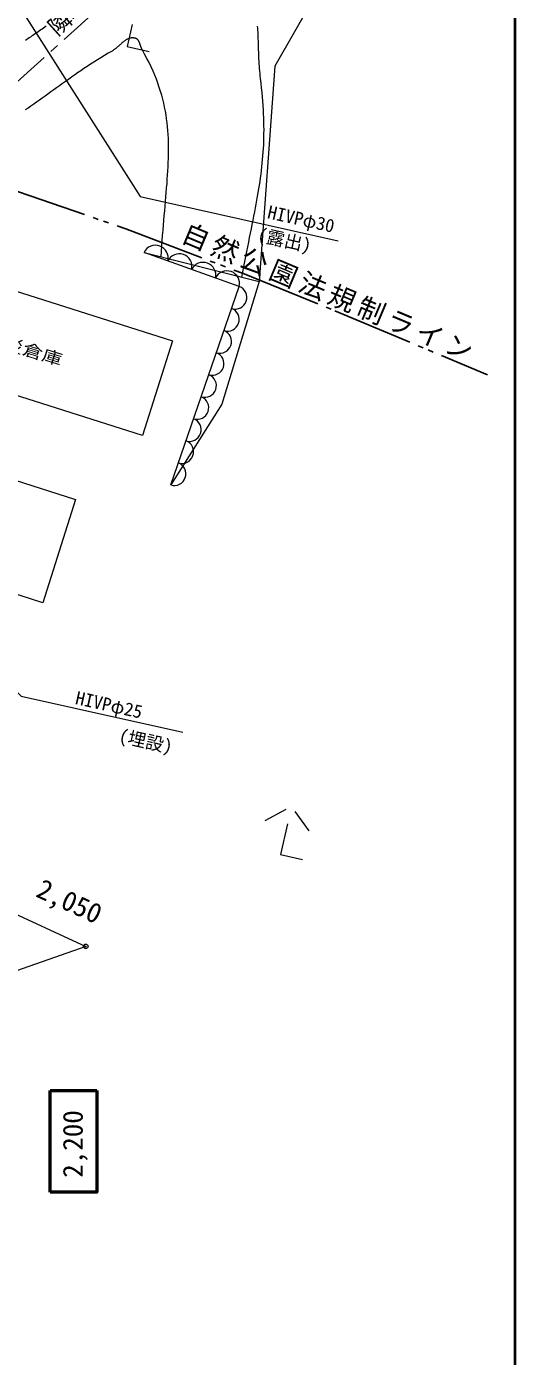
# Model space of a CAD drawing. Units: millimetres, scale not verified. Extents: x -56617 to 56645, y -39182 to 40051.
# Drawn here: x 45818 to 56645, y -22510 to 6937 of the extents above; entities that cross this region are included whole.
import ezdxf
from ezdxf.enums import TextEntityAlignment as Align

# ---------------------------------------------------------------- set-up
doc = ezdxf.new("R2010")
doc.units = ezdxf.units.MM
doc.header["$LTSCALE"] = 200
doc.header["$PDMODE"] = 32
doc.header["$PDSIZE"] = 100
doc.linetypes.add('CHAIN1', pattern=[8, 5, -1, 1, -1])
doc.linetypes.add('DOUBLE_CHAIN2', pattern=[12.8, 9, -1, 0.6, -0.6, 0.6, -1])
for name, color, linetype, lineweight in [('0-2_仕上', 4, 'Continuous', 9), ('0-8_寸法文字', 4, 'Continuous', 9), ('2-3_建具', 7, 'Continuous', 18), ('2-F_2-Fﾚｲﾔ', 4, 'Continuous', 9), ('3-5_その他2', 6, 'DOUBLE_CHAIN2', 25), ('3-6_その他3', 6, 'CHAIN1', 25), ('3-F_太線', 3, 'Continuous', 18), ('F-0_F-0ﾚｲﾔ', 7, 'Continuous', 18)]:
    doc.layers.add(name, color=color, linetype=linetype, lineweight=lineweight)
doc.styles.add('ＭＳ ゴシック', font='')
doc.styles.get('ＭＳ ゴシック').set_extended_font_data('MS Gothic')

msp = doc.modelspace()

# ---------------------------------------------------------------- linework, layer by layer
at = {"layer": '0-2_仕上'}
for p, q in [((52834.5, 8718.6), (51313.2, 6057.1)), ((48156.6, 6981), (48047.7, 6493)), ((48047.7, 6493), (48535.7, 6384)), ((51313.2, 6057.1), (50967.1, 1289)), ((50529.1, 1180.8), (48419, 1936.6)), ((48419, 1936.6), (50967.1, 1289)), ((49012.3, -3213.8), (50529.1, 1180.8)), ((50967.1, 1289), (50144.9, -1426.1)), ((50144.9, -1426.1), (49012.3, -3213.8)), ((42116.1, -2017), (46902.8, -3533.6)), ((46902.8, -3533.6), (46177.9, -5821.5)), ((46177.9, -5821.5), (41391.2, -4304.9)), ((51561.3, -10398.9), (51094.6, -10653.4)), ((51756.5, -10442.5), (52070.6, -10871.2)), ((51593.5, -10713.5), (51441, -11396.7)), ((51441, -11396.7), (51929, -11505.6))]:
    msp.add_line(p, q, dxfattribs=at)
msp.add_lwpolyline([(48385.3, -2115.1), (42659.7, -301), (43324.2, 1796.2), (49049.8, -17.9)], close=True, dxfattribs=at)
for centre, radius, start, end in [((48672, 1812.1), 282, 346.80471, 153.77946), ((49199.5, 1623.1), 282, 346.80471, 153.77946), ((49727, 1434.1), 282, 346.80471, 153.77946), ((50254.5, 1245.2), 282, 346.80471, 153.77946), ((50436.8, 939.4), 258.4, 252.82351, 69.09205), ((50268.3, 451.1), 258.4, 252.82351, 69.09205), ((50099.8, -37.1), 258.4, 252.82351, 69.09205), ((49931.2, -525.4), 258.4, 252.82351, 69.09205), ((49762.7, -1013.7), 258.4, 252.82351, 69.09205), ((49594.2, -1502), 258.4, 252.82351, 69.09205), ((49425.6, -1990.3), 258.4, 252.82351, 69.09205), ((49257.1, -2478.6), 258.4, 252.82351, 69.09205), ((49088.6, -2966.9), 258.4, 252.82351, 69.09205)]:
    msp.add_arc(centre, radius, start, end, dxfattribs=at)
at = {"layer": '0-8_寸法文字'}
for p, q in [((46014.1, 6781.9), (45985.8, 6762.3)), ((46042.5, 6801.7), (46014.1, 6781.9)), ((46071.3, 6821.8), (46042.5, 6801.7)), ((46100.3, 6842.1), (46071.3, 6821.8)), ((46129.6, 6862.7), (46100.3, 6842.1)), ((46159.4, 6883.5), (46129.6, 6862.7)), ((46189.5, 6904.6), (46159.4, 6883.5)), ((46220, 6925.9), (46189.5, 6904.6)), ((46251, 6947.5), (46220, 6925.9)), ((50938.2, 6900.9), (50934.5, 6946.9)), ((50941.3, 6854.5), (50938.2, 6900.9)), ((50944, 6807.9), (50941.3, 6854.5)), ((50946.4, 6761), (50944, 6807.9)), ((45819.6, 6650.3), (45792.2, 6632.5)), ((45847.1, 6668.3), (45819.6, 6650.3)), ((45874.7, 6686.6), (45847.1, 6668.3)), ((45902.3, 6705.2), (45874.7, 6686.6)), ((45930, 6724), (45902.3, 6705.2)), ((45957.8, 6743), (45930, 6724)), ((45985.8, 6762.3), (45957.8, 6743)), ((47833.6, 6486.8), (47823.1, 6477.9)), ((47843.9, 6495.8), (47833.6, 6486.8)), ((47854.1, 6504.7), (47843.9, 6495.8)), ((47864.3, 6513.7), (47854.1, 6504.7)), ((47874.3, 6522.6), (47864.3, 6513.7)), ((47884.3, 6531.6), (47874.3, 6522.6)), ((47894.2, 6540.4), (47884.3, 6531.6)), ((47904, 6549.2), (47894.2, 6540.4)), ((47913.8, 6557.9), (47904, 6549.2)), ((47923.5, 6566.5), (47913.8, 6557.9)), ((47933.2, 6574.9), (47923.5, 6566.5)), ((47942.9, 6583.2), (47933.2, 6574.9)), ((47952.6, 6591.3), (47942.9, 6583.2)), ((47962.3, 6599.2), (47952.6, 6591.3)), ((47972, 6606.9), (47962.3, 6599.2)), ((47981.7, 6614.4), (47972, 6606.9)), ((47991.5, 6621.6), (47981.7, 6614.4)), ((48001.3, 6628.6), (47991.5, 6621.6)), ((48011.1, 6635.2), (48001.3, 6628.6)), ((48021.1, 6641.5), (48011.1, 6635.2)), ((48031, 6647.5), (48021.1, 6641.5)), ((48041.1, 6653.2), (48031, 6647.5)), ((48051.3, 6658.5), (48041.1, 6653.2)), ((48061.6, 6663.3), (48051.3, 6658.5)), ((48071.9, 6667.8), (48061.6, 6663.3)), ((48082.4, 6671.8), (48071.9, 6667.8)), ((48093.1, 6675.4), (48082.4, 6671.8)), ((48103.9, 6678.5), (48093.1, 6675.4)), ((48114.8, 6681.1), (48103.9, 6678.5)), ((48125.9, 6683.2), (48114.8, 6681.1)), ((48137.2, 6684.8), (48125.9, 6683.2)), ((48148.7, 6685.8), (48137.2, 6684.8)), ((48160.3, 6686.2), (48148.7, 6685.8)), ((48172.2, 6686.1), (48160.3, 6686.2)), ((48184.3, 6685.3), (48172.2, 6686.1)), ((48196.6, 6683.9), (48184.3, 6685.3)), ((48209.1, 6681.9), (48196.6, 6683.9)), ((48221.9, 6679.1), (48209.1, 6681.9)), ((48228.3, 6677.4), (48221.9, 6679.1)), ((48234.4, 6675.5), (48228.3, 6677.4)), ((48240.3, 6673.3), (48234.4, 6675.5)), ((48245.9, 6670.9), (48240.3, 6673.3)), ((48251.2, 6668.2), (48245.9, 6670.9)), ((48256.3, 6665.3), (48251.2, 6668.2)), ((48261.2, 6662.1), (48256.3, 6665.3)), ((48265.9, 6658.8), (48261.2, 6662.1)), ((48270.3, 6655.2), (48265.9, 6658.8)), ((48274.6, 6651.5), (48270.3, 6655.2)), ((48278.6, 6647.5), (48274.6, 6651.5)), ((48282.5, 6643.4), (48278.6, 6647.5)), ((48286.2, 6639), (48282.5, 6643.4)), ((48289.7, 6634.5), (48286.2, 6639)), ((48293.1, 6629.9), (48289.7, 6634.5)), ((48296.3, 6625), (48293.1, 6629.9)), ((48299.4, 6620.1), (48296.3, 6625)), ((48302.3, 6614.9), (48299.4, 6620.1)), ((48305.2, 6609.7), (48302.3, 6614.9)), ((48307.9, 6604.2), (48305.2, 6609.7)), ((48310.5, 6598.7), (48307.9, 6604.2)), ((48313.1, 6593.1), (48310.5, 6598.7)), ((48315.5, 6587.3), (48313.1, 6593.1)), ((48317.9, 6581.4), (48315.5, 6587.3)), ((48320.2, 6575.5), (48317.9, 6581.4)), ((48322.5, 6569.4), (48320.2, 6575.5)), ((48324.7, 6563.3), (48322.5, 6569.4)), ((48326.9, 6557), (48324.7, 6563.3)), ((48329.1, 6550.7), (48326.9, 6557)), ((48331.3, 6544.4), (48329.1, 6550.7)), ((48333.4, 6538), (48331.3, 6544.4)), ((48335.6, 6531.5), (48333.4, 6538)), ((48337.8, 6525), (48335.6, 6531.5)), ((48340, 6518.5), (48337.8, 6525)), ((48342.2, 6511.9), (48340, 6518.5)), ((48344.5, 6505.3), (48342.2, 6511.9)), ((48346.8, 6498.7), (48344.5, 6505.3)), ((48349.2, 6492), (48346.8, 6498.7)), ((48351.6, 6485.4), (48349.2, 6492)), ((48354.2, 6478.8), (48351.6, 6485.4)), ((48356.8, 6472.2), (48354.2, 6478.8)), ((50948.5, 6713.7), (50946.4, 6761)), ((50950.3, 6666.1), (50948.5, 6713.7)), ((50952, 6618.2), (50950.3, 6666.1)), ((50953.5, 6569.8), (50952, 6618.2)), ((50954.9, 6521.1), (50953.5, 6569.8)), ((50956.3, 6472), (50954.9, 6521.1)), ((47386.1, 6199.4), (47309.4, 6150.7)), ((47464.4, 6248.3), (47386.1, 6199.4)), ((47544.3, 6297.4), (47464.4, 6248.3)), ((47626.1, 6346.6), (47544.3, 6297.4)), ((47709.7, 6395.9), (47626.1, 6346.6)), ((47721.9, 6403.3), (47709.7, 6395.9)), ((47733.9, 6410.9), (47721.9, 6403.3)), ((47745.7, 6418.7), (47733.9, 6410.9)), ((47757.2, 6426.7), (47745.7, 6418.7)), ((47768.6, 6434.9), (47757.2, 6426.7)), ((47779.9, 6443.2), (47768.6, 6434.9)), ((47790.9, 6451.8), (47779.9, 6443.2)), ((47801.8, 6460.4), (47790.9, 6451.8)), ((47812.5, 6469.1), (47801.8, 6460.4)), ((47823.1, 6477.9), (47812.5, 6469.1)), ((48359.5, 6465.6), (48356.8, 6472.2)), ((48362.3, 6459.1), (48359.5, 6465.6)), ((48365.3, 6452.5), (48362.3, 6459.1)), ((48368.4, 6446), (48365.3, 6452.5)), ((48371.6, 6439.6), (48368.4, 6446)), ((48374.9, 6433.2), (48371.6, 6439.6)), ((48378.4, 6426.9), (48374.9, 6433.2)), ((48432.6, 6329.9), (48378.4, 6426.9)), ((48483.5, 6234.1), (48432.6, 6329.9)), ((48531.3, 6139.5), (48483.5, 6234.1)), ((50957.8, 6422.5), (50956.3, 6472)), ((50959.4, 6372.5), (50957.8, 6422.5)), ((50961.1, 6322.1), (50959.4, 6372.5)), ((50963.1, 6271.3), (50961.1, 6322.1)), ((50965.3, 6219.9), (50963.1, 6271.3)), ((50967.8, 6168.1), (50965.3, 6219.9)), ((46946.7, 5909.8), (46877.8, 5862.2)), ((47016.8, 5957.6), (46946.7, 5909.8)), ((47088, 6005.6), (47016.8, 5957.6)), ((47160.4, 6053.8), (47088, 6005.6)), ((47234.2, 6102.2), (47160.4, 6053.8)), ((47309.4, 6150.7), (47234.2, 6102.2)), ((48576.1, 6045.9), (48531.3, 6139.5)), ((48618, 5953.4), (48576.1, 6045.9)), ((48657, 5861.7), (48618, 5953.4)), ((50970.8, 6115.7), (50967.8, 6168.1)), ((50974.2, 6062.9), (50970.8, 6115.7)), ((50978.1, 6009.5), (50974.2, 6062.9)), ((50982.6, 5955.5), (50978.1, 6009.5)), ((50987.7, 5901), (50982.6, 5955.5)), ((50993.5, 5845.9), (50987.7, 5901)), ((46546, 5627.6), (46481.7, 5581.3)), ((46610.9, 5674), (46546, 5627.6)), ((46676.5, 5720.7), (46610.9, 5674)), ((46742.7, 5767.7), (46676.5, 5720.7)), ((46809.8, 5814.8), (46742.7, 5767.7)), ((46877.8, 5862.2), (46809.8, 5814.8)), ((48693.1, 5771), (48657, 5861.7)), ((48726.6, 5681), (48693.1, 5771)), ((48757.5, 5591.7), (48726.6, 5681)), ((51000, 5790.2), (50993.5, 5845.9)), ((51012.6, 5684.3), (51000, 5790.2)), ((51024, 5580.7), (51012.6, 5684.3)), ((46102.3, 5309.4), (46039.4, 5265)), ((46165.1, 5354), (46102.3, 5309.4)), ((46228, 5399), (46165.1, 5354)), ((46291, 5444.2), (46228, 5399)), ((46354.3, 5489.6), (46291, 5444.2)), ((46417.8, 5535.3), (46354.3, 5489.6)), ((46481.7, 5581.3), (46417.8, 5535.3)), ((48785.8, 5503), (48757.5, 5591.7)), ((48811.7, 5414.9), (48785.8, 5503)), ((48835.2, 5327.2), (48811.7, 5414.9)), ((48856.4, 5240), (48835.2, 5327.2)), ((51034.3, 5479.4), (51024, 5580.7)), ((51043.3, 5380.3), (51034.3, 5479.4)), ((51051.3, 5283.2), (51043.3, 5380.3)), ((45849.4, 5133.7), (45785.4, 5090.6)), ((45913, 5177.2), (45849.4, 5133.7)), ((45976.3, 5221), (45913, 5177.2)), ((46039.4, 5265), (45976.3, 5221)), ((48875.4, 5153), (48856.4, 5240)), ((48892.3, 5066.3), (48875.4, 5153)), ((48907.2, 4979.8), (48892.3, 5066.3)), ((51058.1, 5188.1), (51051.3, 5283.2)), ((51063.8, 5094.7), (51058.1, 5188.1)), ((51068.5, 5003), (51063.8, 5094.7)), ((48920.1, 4893.3), (48907.2, 4979.8)), ((48931.1, 4806.9), (48920.1, 4893.3)), ((48940.3, 4720.3), (48931.1, 4806.9)), ((48947.8, 4633.7), (48940.3, 4720.3)), ((51072, 4912.9), (51068.5, 5003)), ((51074.6, 4824.3), (51072, 4912.9)), ((51076.1, 4737), (51074.6, 4824.3)), ((51076.6, 4650.9), (51076.1, 4737)), ((48953.7, 4546.8), (48947.8, 4633.7)), ((48958.1, 4459.7), (48953.7, 4546.8)), ((48961, 4372.1), (48958.1, 4459.7)), ((51072.2, 4398.9), (51074.6, 4482)), ((51074.6, 4482), (51076.1, 4566)), ((51076.1, 4566), (51076.6, 4650.9)), ((48962.5, 4284.1), (48961, 4372.1)), ((48961.7, 4106.5), (48962.7, 4195.6)), ((48962.7, 4195.6), (48962.5, 4284.1)), ((51053.5, 4073), (51059.5, 4153.7)), ((51059.5, 4153.7), (51064.6, 4234.9)), ((51064.6, 4234.9), (51068.9, 4316.6)), ((51068.9, 4316.6), (51072.2, 4398.9)), ((48947.3, 3742.5), (48952.3, 3834.8)), ((48952.3, 3834.8), (48956.4, 3926.2)), ((48956.4, 3926.2), (48959.6, 4016.7)), ((48959.6, 4016.7), (48961.7, 4106.5)), ((51021, 3751.7), (51030.3, 3832)), ((51030.3, 3832), (51038.9, 3912.2)), ((51038.9, 3912.2), (51046.6, 3992.5)), ((51046.6, 3992.5), (51053.5, 4073)), ((48927.7, 3459.5), (48934.9, 3555)), ((48934.9, 3555), (48941.4, 3649.3)), ((48941.4, 3649.3), (48947.3, 3742.5)), ((50988.4, 3509.4), (51000, 3590.5)), ((51000, 3590.5), (51010.9, 3671.3)), ((51010.9, 3671.3), (51021, 3751.7)), ((48903.3, 3165.6), (48911.9, 3264.9)), ((48911.9, 3264.9), (48920, 3362.8)), ((48920, 3362.8), (48927.7, 3459.5)), ((50935, 3178.5), (50949.3, 3262.4)), ((50949.3, 3262.4), (50963.1, 3345.4)), ((50963.1, 3345.4), (50976.1, 3427.7)), ((50976.1, 3427.7), (50988.4, 3509.4)), ((48876.1, 2858.7), (48885.3, 2962.6)), ((48885.3, 2962.6), (48894.4, 3064.8)), ((48894.4, 3064.8), (48903.3, 3165.6)), ((50888, 2920.3), (50904.3, 3007.5)), ((50904.3, 3007.5), (50919.9, 3093.6)), ((50919.9, 3093.6), (50935, 3178.5)), ((48857.6, 2645.9), (48866.8, 2753.2)), ((48866.8, 2753.2), (48876.1, 2858.7)), ((50835.7, 2650.1), (50853.7, 2741.7)), ((50853.7, 2741.7), (50871.1, 2831.7)), ((50871.1, 2831.7), (50888, 2920.3)), ((48830.8, 2312.8), (48839.5, 2425.8)), ((48839.5, 2425.8), (48848.5, 2536.8)), ((48848.5, 2536.8), (48857.6, 2645.9)), ((50758.7, 2265.8), (50778.7, 2364.8)), ((50778.7, 2364.8), (50798.2, 2461.8)), ((50798.2, 2461.8), (50817.2, 2556.9)), ((50817.2, 2556.9), (50835.7, 2650.1)), ((48807.4, 1961.3), (48814.7, 2080.6)), ((48814.7, 2080.6), (48822.5, 2197.8)), ((48822.5, 2197.8), (48830.8, 2312.8)), ((50717.3, 2061.2), (50738.2, 2164.6)), ((50738.2, 2164.6), (50758.7, 2265.8)), ((48800.6, 1839.7), (48807.4, 1961.3)), ((50652.2, 1736.1), (50674.3, 1847)), ((50674.3, 1847), (50696, 1955.4)), ((50696, 1955.4), (50717.3, 2061.2)), ((50583.8, 1386.4), (50606.9, 1505.9)), ((50606.9, 1505.9), (50629.7, 1622.4)), ((50629.7, 1622.4), (50652.2, 1736.1))]:
    msp.add_line(p, q, dxfattribs=at)
at = {"layer": '2-3_建具'}
for p, q in [((43867.3, 10204.2), (48332.1, 3173.3)), ((48332.1, 3173.3), (49552.1, 2901)), ((49552.1, 2901), (52719.1, 2194.1)), ((46919.9, -8160.6), (49277.2, -8686.8))]:
    msp.add_line(p, q, dxfattribs=at)
msp.add_lwpolyline([(40008.9, -1979.6), (45699.9, -7888.3), (46919.9, -8160.6)], dxfattribs=at)
at = {"layer": '3-5_その他2'}
for p, q in [((50598.3, 1474.1), (52647.5, 644.2)), ((52647.5, 644.2), (56027, -776.1))]:
    msp.add_line(p, q, dxfattribs=at)
msp.add_lwpolyline([(45403, 3361.6), (48016, 2456.5), (50598.3, 1474.1)], dxfattribs=at)
at = {"layer": '3-6_その他3'}
msp.add_line((53337, 12677.2), (43416.3, 3742.2), dxfattribs=at)
at = {"layer": '3-F_太線'}
for p, q in [((45246.3, -12562.5), (47128, -13430.5)), ((47128, -13430.5), (41011.7, -15582.3))]:
    msp.add_line(p, q, dxfattribs=at)
at = {"layer": '3-F_太線', "color": 5, "lineweight": 50}
for p, q in [((46340.3, -16618.8), (47374.5, -16618.8)), ((46340.3, -18872.2), (46340.3, -16618.8))]:
    msp.add_line(p, q, dxfattribs=at)
msp.add_lwpolyline([(47374.5, -16618.8), (47374.5, -18872.2), (46340.3, -18872.2)], dxfattribs=at)
at = {"layer": '3-F_太線'}
msp.add_point((47128, -13430.5), dxfattribs=at)
at = {"layer": 'F-0_F-0ﾚｲﾔ'}
for p, q in [((56616.6, 39125.4), (56616.6, -39153.7)), ((56644.8, 39153.7), (56644.8, -39181.9))]:
    msp.add_line(p, q, dxfattribs=at)

# ---------------------------------------------------------------- texts
at = {"layer": '0-2_仕上', "style": 'ＭＳ ゴシック', "width": 1.25}
msp.add_text('防災倉庫', height=263.9, rotation=342.775, dxfattribs=at).set_placement((44818.7, -121.9), align=Align.BOTTOM_LEFT)
at = {"layer": '0-2_仕上', "color": 7, "insert": (49189.4, 2148), "char_height": 439.9, "attachment_point": 7, "rotation": 337.206, "style": 'ＭＳ ゴシック'}
msp.add_mtext('\\T1.17;自然公園法規制ライン', dxfattribs=at)
at = {"layer": '2-F_2-Fﾚｲﾔ', "style": 'ＭＳ ゴシック'}
for s, p in [('HIVPφ30', (51115.1, 2609.9)), ('(露出)', (50895.6, 2110.2)), ('HIVPφ25', (46860.9, -8147.2)), ('(埋設)', (47822.8, -8985.2))]:
    msp.add_text(s, height=293.3, rotation=347.417, dxfattribs=at).set_placement(p, align=Align.BOTTOM_LEFT)
at = {"layer": '3-F_太線', "style": 'ＭＳ ゴシック'}
for s, height, rotation, p in [('隣地境界線\u300013,351', 366.6, 42.008, (46566.5, 6633.3)), ('2,050', 439.9, 335.238, (45942.1, -12436.8)), ('2,200', 439.9, 90, (47193, -18554.4))]:
    msp.add_text(s, height=height, rotation=rotation, dxfattribs=at).set_placement(p, align=Align.BOTTOM_LEFT)

doc.saveas('drawing.dxf')
